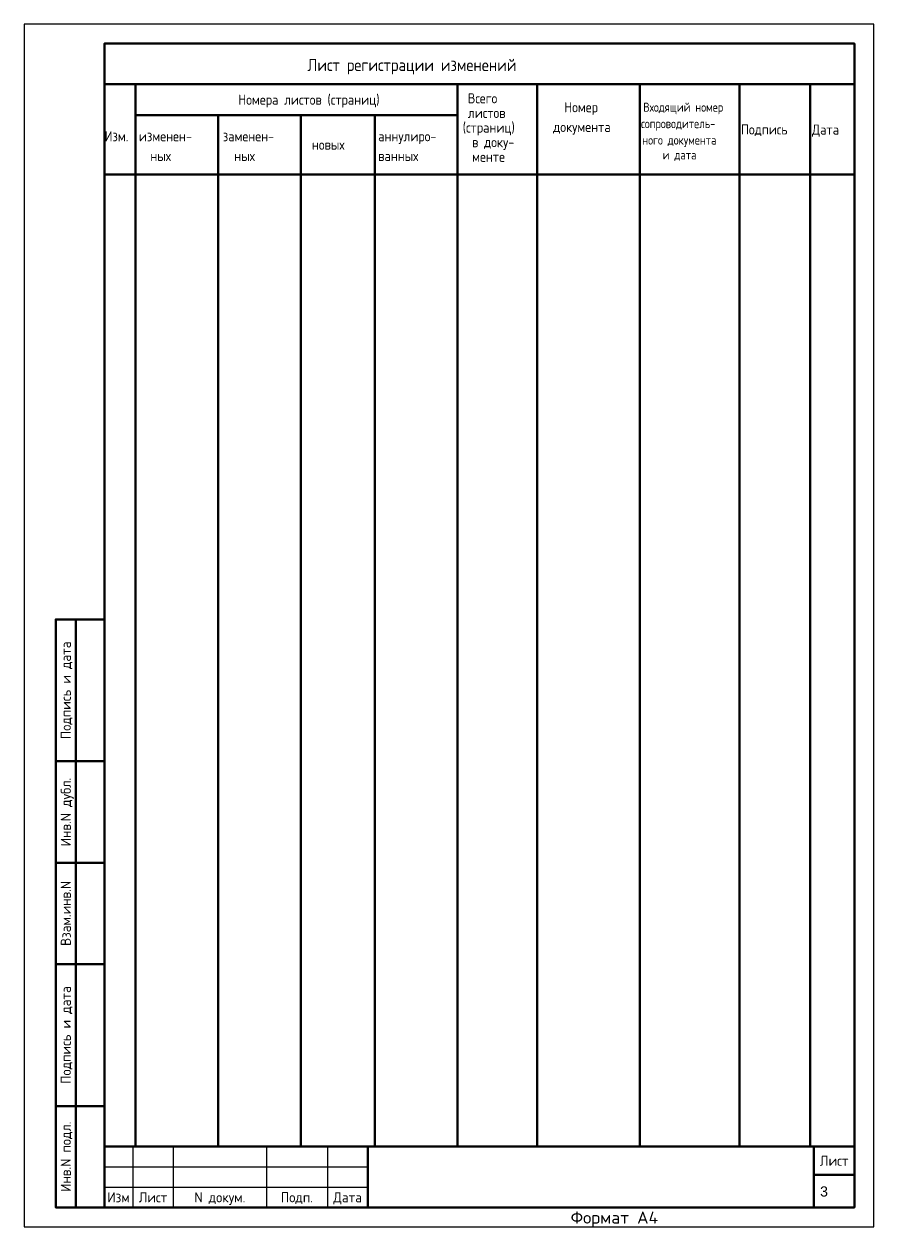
# Model space of a CAD drawing. Header units: millimetres. Extents: x -35117 to 70520, y -28859 to 27816.
# Drawn here: x 21995 to 26187, y -27155 to -21222 of the extents above; entities that cross this region are included whole.
import ezdxf
from ezdxf.enums import TextEntityAlignment as Align

# ---------------------------------------------------------------- set-up
doc = ezdxf.new("R2010")
doc.units = ezdxf.units.MM
doc.layers.add('FORM', color=7, linetype='Continuous')
doc.layers.add('Выноски', color=7, linetype='Continuous')
doc.layers.add('FORM1', color=4, linetype='Continuous', lineweight=50)
doc.styles.get("Standard").update_dxf_attribs({"font": 'arial.ttf'})
doc.styles.add('Standard1', font='simplex.shx', dxfattribs={"height": 2.5})

# ---------------------------------------------------------------- blocks, each defined once
blk = doc.blocks.new('REGI')
at = {"layer": 'FORM'}
for p, q in [((140, -5440), (140, -5740)), ((340, -5440), (340, -5740)), ((800, -5440), (800, -5740)), ((1100, -5440), (1100, -5740)), ((0, -5540), (1300, -5540)), ((0, -5640), (1300, -5640))]:
    blk.add_line(p, q, dxfattribs=at)
blk.add_lwpolyline([(-396, -5836), (3796, -5836), (3796, 96), (-396, 96)], close=True, dxfattribs=at)
at = {"layer": 'FORM1'}
for p, q in [((3700, -199.9), (0, -199.9)), ((154.5, -199.9), (154.5, -5440)), ((1742, -199.9), (1742, -5440)), ((2135.3, -199.9), (2135.3, -5440)), ((2641.1, -199.9), (2641.1, -5440)), ((3132.8, -199.9), (3132.8, -5440)), ((3482.1, -199.9), (3482.1, -5440)), ((1742, -353.7), (154.5, -353.7)), ((561.9, -353.7), (561.9, -5440)), ((969.3, -353.7), (969.3, -5440)), ((1334.6, -353.7), (1334.6, -5440)), ((3700, -645.8), (0, -645.8)), ((-140, -2840), (-140, -5740)), ((-240, -3540), (0, -3540)), ((-240, -4040), (0, -4040)), ((-240, -4540), (0, -4540)), ((-240, -5240), (0, -5240)), ((1300, -5440), (1300, -5740)), ((3500, -5440), (3500, -5740)), ((3500, -5580), (3700, -5580))]:
    blk.add_line(p, q, dxfattribs=at)
for points in [[(0, -5740), (3700, -5740), (3700, 0), (0, 0)], [(0, -5740), (-240, -5740), (-240, -2840), (0, -2840)], [(0, -5740), (3700, -5740), (3700, -5440), (0, -5440)]]:
    blk.add_lwpolyline(points, close=True, dxfattribs=at)
for tag, p, height in [('НОМЕР', (1405.5, -5657.3), 80), ('ЛИСТ', (3530.3, -5686.3), 50)]:
    blk.add_attdef(tag, p, '', height=height)
at = {"layer": 'FORM', "color": 3, "style": 'Standard1'}
for s, height, width, p in [('Лист регистрации изменений', 60, 0.85, (1002.1, -135.7)), ('Номера листов (страниц)', 50, 0.85, (660.6, -302.1)), ('Всего', 50, 0.85, (1792.8, -295.1)), ('Номер', 50, 0.85, (2268.2, -339.1)), ('Входящий номер', 45, 0.8, (2658.4, -336.4)), ('листов', 50, 0.85, (1792.8, -367.3)), ('(страниц)', 50, 0.85, (1767.5, -439.4)), ('документа', 50, 0.85, (2213.7, -436.3)), ('сопроводитель-', 45, 0.8, (2647.1, -417.5)), ('Подпись', 50, 0.85, (3140.1, -448.8)), ('Дата', 50, 0.85, (3490.6, -449.3)), ('Изм.', 50, 0.85, (1.6, -482.4)), ('изменен-', 50, 0.85, (170.6, -482.4)), ('заменен-', 50, 0.85, (584.6, -482.4)), ('аннулиро-', 50, 0.85, (1350.6, -482.4)), ('ного документа', 45, 0.8, (2653.4, -498.6)), ('новых', 50, 0.85, (1023.9, -524)), ('в доку-', 50, 0.85, (1813.8, -511.5)), ('  ных', 50, 0.85, (170.6, -579.6)), ('  ных', 50, 0.85, (584.6, -579.6)), ('ванных', 50, 0.85, (1350.6, -579.6)), ('менте', 50, 0.85, (1813.8, -583.7)), ('и дата', 45, 0.8, (2754.1, -571.7))]:
    blk.add_text(s, height=height, dxfattribs=dict(at, width=width)).set_placement(p)
at = {"layer": 'FORM', "color": 3, "style": 'Standard1', "width": 0.9}
for s, p in [('Подпись и дата', (-165, -3190)), ('Инв.N дубл.', (-165, -3790)), ('Взам.инв.N', (-165, -4290)), ('Подпись и дата', (-165, -4890)), ('Инв.N подл.', (-165, -5490))]:
    blk.add_text(s, height=50, rotation=90, dxfattribs=at).set_placement(p, align=Align.CENTER)
for s, p in [('Лист', (3600, -5535)), ('Изм', (70, -5715)), ('Лист', (240, -5715)), ('N докум.', (570, -5715)), ('Подп.', (950, -5715)), ('Дата', (1200, -5715))]:
    blk.add_text(s, height=50, dxfattribs=at).set_placement(p, align=Align.CENTER)
at = {"layer": 'FORM', "style": 'Standard1'}
blk.add_text('Формат А4', height=60, dxfattribs=at).set_placement((2300, -5820))

msp = doc.modelspace()

# ---------------------------------------------------------------- block references
at = {"layer": 'Выноски'}
ref = msp.add_blockref('REGI', (22391.411, -21318.302), dxfattribs=at)
ref.add_attrib('ЛИСТ', '3', (25921.703, -27004.614), dxfattribs={"layer": '0', "height": 50})

doc.saveas('drawing.dxf')
